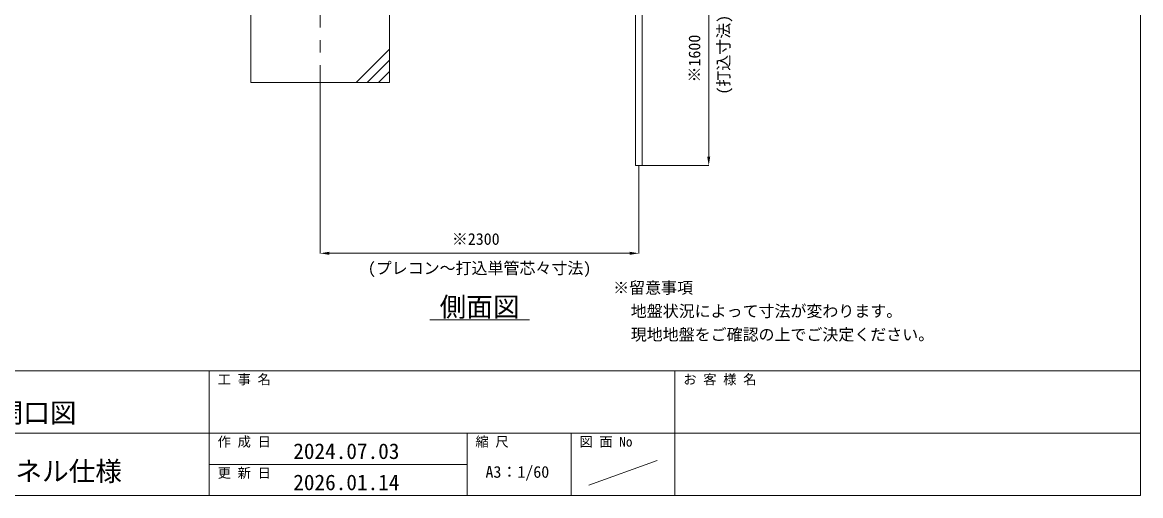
# Model space of a CAD drawing. Units: millimetres, scale not verified. Extents: x 2437 to 26587, y -17325 to 17325.
# Drawn here: x 18518 to 26587, y -17325 to -13912 of the extents above; entities that cross this region are included whole.
import ezdxf
from ezdxf.enums import TextEntityAlignment as Align

# ---------------------------------------------------------------- set-up
doc = ezdxf.new("R2010")
doc.units = ezdxf.units.MM
doc.header["$LTSCALE"] = 90
doc.linetypes.add('CHAIN2', pattern=[12, 9, -1, 1, -1])
for name, color, linetype, lineweight in [('0-9_基礎工事用PCA大', 7, 'Continuous', 18), ('0-A_図面枠', 7, 'Continuous', 18), ('0-B_寸法', 3, 'Continuous', 18), ('0-E_単管', 7, 'Continuous', 18), ('1-4_通芯', 1, 'CHAIN2', 18), ('1-9_文字', 7, 'Continuous', 18)]:
    doc.layers.add(name, color=color, linetype=linetype, lineweight=lineweight)
doc.styles.add('ＭＳ ゴシック', font='')
doc.styles.get('ＭＳ ゴシック').set_extended_font_data('MS Gothic')

msp = doc.modelspace()

# ---------------------------------------------------------------- linework, layer by layer
at = {"layer": '0-9_基礎工事用PCA大'}
for p, q in [((21166.88, -14105), (20926.88, -14345)), ((21166.88, -14185), (21006.88, -14345)), ((21166.88, -14265), (21086.88, -14345))]:
    msp.add_line(p, q, dxfattribs=at)
msp.add_lwpolyline([(20166.88, -14345), (21166.88, -14345), (21166.88, -13345), (20166.88, -13345)], close=True, dxfattribs=at)
at = {"layer": '0-A_図面枠'}
for p, q in [((2436.88, -16425), (26586.88, -16425)), ((19866.88, -16425), (19866.88, -17325)), ((23226.88, -16425), (23226.88, -17325)), ((16506.88, -16875), (26586.88, -16875)), ((21726.88, -16875), (21726.88, -17325)), ((22476.88, -16875), (22476.88, -17325)), ((21726.88, -17100), (19866.88, -17100)), ((22606.46, -17249.25), (23097.3, -17070.76))]:
    msp.add_line(p, q, dxfattribs=at)
msp.add_lwpolyline([(2436.88, -675), (26586.88, -675), (26586.88, -17325), (2436.88, -17325)], close=True, dxfattribs=at)
at = {"layer": '0-B_寸法'}
for p, q in [((23470.18, -13411), (23470.18, -14879)), ((20666.88, -14846), (20666.88, -15578.15)), ((22966.88, -14946), (22966.88, -15578.15)), ((22992.18, -14945), (23471.18, -14945)), ((22900.88, -15577.15), (20732.88, -15577.15))]:
    msp.add_line(p, q, dxfattribs=at)
at = {"layer": '0-B_寸法', "color": 91}
for points in [[(23459.18, -14879), (23470.18, -14945), (23481.18, -14879)], [(20732.88, -15566.15), (20666.88, -15577.15), (20732.88, -15588.15)], [(22900.88, -15566.15), (22966.88, -15577.15), (22900.88, -15588.15)]]:
    msp.add_solid(points, dxfattribs=at)
at = {"layer": '0-E_単管'}
msp.add_lwpolyline([(22942.58, -13278.05), (22942.58, -14945), (22991.18, -14945), (22991.18, -13335.25)], dxfattribs=at)
at = {"layer": '1-4_通芯'}
msp.add_line((20666.88, -7739.15), (20666.88, -14845), dxfattribs=at)
at = {"layer": '1-9_文字'}
msp.add_line((21456.88, -16057.15), (22176.88, -16057.15), dxfattribs=at)

# ---------------------------------------------------------------- texts
at = {"layer": '0-A_図面枠', "style": 'ＭＳ ゴシック'}
for s, height, p in [('工 事 名', 70.38, (19926.88, -16542.6)), ('お 客 様 名', 70.38, (23286.88, -16542.6)), ('CYG-126P型\u3000開口図', 140.8, (17181.62, -16840.8)), ('作 成 日\u3000', 70.38, (19926.88, -16992.6)), ('縮 尺', 70.38, (21786.88, -16992.6)), ('図 面 No', 70.38, (22536.88, -16992.6)), ('2024.07.03', 112.6, (20472.55, -17094.48)), ('上部パンチングパネル仕様', 140.8, (16931.48, -17261.87)), ('A3：1/60', 84.46, (21859.38, -17221.34)), ('更 新 日\u3000', 70.38, (19926.88, -17217.6)), ('2026.01.14', 112.6, (20472.55, -17319.48))]:
    msp.add_text(s, height=height, dxfattribs=at).set_placement(p, align=Align.BOTTOM_LEFT)
at = {"layer": '0-B_寸法', "style": 'ＭＳ ゴシック'}
for s, p in [('(打込寸法)', (23644.9, -14433)), ('※1600', (23434.7, -14345.2))]:
    msp.add_text(s, height=84.46, rotation=90, dxfattribs=at).set_placement(p, align=Align.BOTTOM_LEFT)
for s, p in [('※2300', (21616.68, -15541.68)), ('(プレコン～打込単管芯々寸法)', (21010.48, -15751.87))]:
    msp.add_text(s, height=84.46, dxfattribs=at).set_placement(p, align=Align.BOTTOM_LEFT)
at = {"layer": '1-9_文字', "style": 'ＭＳ ゴシック'}
for s, height, p in [('※留意事項', 84.46, (22780.65, -15893.07)), ('側面図', 140.8, (21528.88, -16076.35)), ('\u3000地盤状況によって寸法が変わります。', 84.46, (22792.92, -16061.48)), ('\u3000現地地盤をご確認の上でご決定ください。', 84.46, (22792.92, -16230.4))]:
    msp.add_text(s, height=height, dxfattribs=at).set_placement(p, align=Align.BOTTOM_LEFT)

doc.saveas('drawing.dxf')
